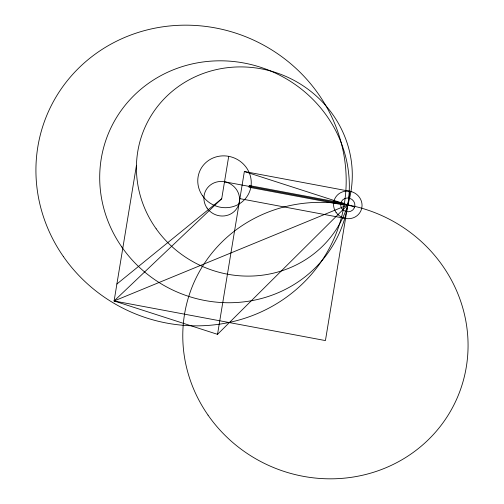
<?xml version="1.0" encoding="UTF-8"?>
<svg xmlns="http://www.w3.org/2000/svg" width="504" height="504" viewBox="0 0 504 504"><rect width="100%" height="100%" fill="white"/><g stroke="black" fill="none" stroke-linecap="round" stroke-linejoin="round"><path stroke-width="0.76" d="M224.513 181.78L347.785 204.889L217.526 334.347L114.099 300.976L136.464 165.274M217.526 334.347L244.358 171.511L350.022 191.318L325.426 340.584L114.099 300.976L221.716 198.74L228.709 156.334M116.897 284.01L221.716 198.74M114.099 300.976L347.785 204.889M239.885 198.652L345.549 218.459M244.358 171.511L354.621 207.094M249.31 185.554L249.026 187.249L344.125 205.071L344.402 203.377L249.31 185.554M63.391 256.561A156.29 149.134 24 0 0 331.21 244.642A156.29 149.134 24 0 0 178.567 25.32A156.29 149.134 24 0 0 63.391 256.561M207.043 208.058A17.961 17.142 24 0 0 237.831 206.69A17.961 17.142 24 0 0 220.286 181.478A17.961 17.142 24 0 0 207.043 208.058M121.798 246.992A125.748 119.996 24 0 0 337.283 237.403A125.748 119.996 24 0 0 214.465 60.94A125.748 119.996 24 0 0 121.798 246.992M156.171 228.803A108.738 103.761 24 0 0 342.342 218.654A108.738 103.761 24 0 0 234.568 67.07A108.738 103.761 24 0 0 156.171 228.803M208.032 415.12A143.716 137.138 24 0 0 454.299 404.158A143.716 137.138 24 0 0 313.942 202.488A143.716 137.138 24 0 0 208.032 415.12M336.048 212.341A14.37 13.715 24 0 0 360.675 211.245A14.37 13.715 24 0 0 346.639 191.079A14.37 13.715 24 0 0 336.048 212.341M202.501 195.754A26.945 25.71 24 0 0 248.68 193.7A26.945 25.71 24 0 0 222.358 155.887A26.945 25.71 24 0 0 202.501 195.754M341.914 208.612A7.188 6.854 24 0 0 354.23 208.064A7.188 6.854 24 0 0 347.212 197.984A7.188 6.854 24 0 0 341.914 208.612"/></g></svg>
